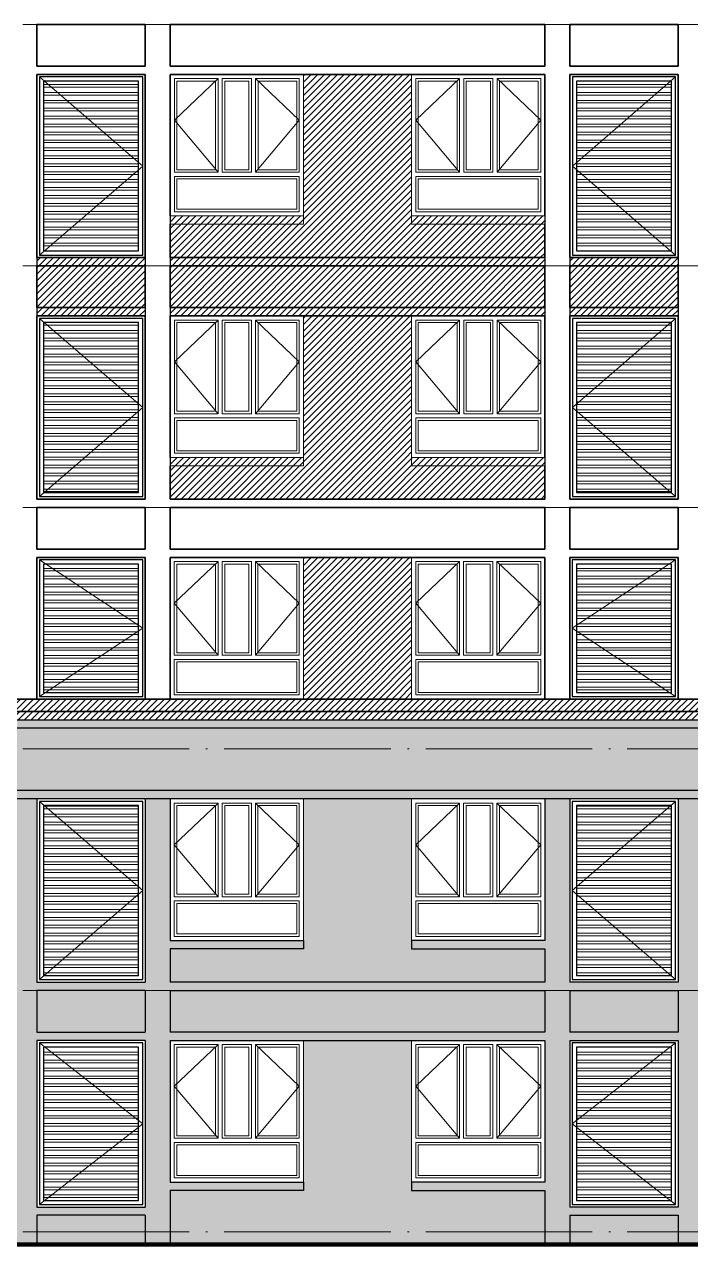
# Model space of a CAD drawing. Extents: x -518115 to 790560, y -210384 to 1628073.
# Drawn here: x 429117 to 437117, y 123274 to 137949 of the extents above; entities that cross this region are included whole.
import ezdxf

# ---------------------------------------------------------------- set-up
doc = ezdxf.new("R2010")
doc.units = 0
doc.header["$LTSCALE"] = 1000
doc.header["$MEASUREMENT"] = 0
doc.linetypes.add('DOTE', pattern=[2.42, 2, -0.2, 0.02, -0.2])
for name, color, linetype in [('3-剖面填充（细）', 250, 'Continuous'), ('5-平立面看线1', 45, 'Continuous'), ('看线', 251, 'Continuous')]:
    doc.layers.add(name, color=color, linetype=linetype)
for name, color, linetype, lineweight in [('DOTE', 19, 'DOTE', 9), ('WINDOW', 144, 'Continuous', 15), ('立面-中轮廓线', 213, 'Continuous', 35), ('立面-普通轮廓', 7, 'Continuous', 18), ('立面-窗', 129, 'Continuous', 30), ('立面-窗开启线', 250, 'Continuous', 13)]:
    doc.layers.add(name, color=color, linetype=linetype, lineweight=lineweight)
pattern_1 = [(180, (-7e-10, -2250.04), (-7e-15, -95.25), []), (180, (-31.75, -2218.29), (-7e-15, -95.25), [])]
pattern_2 = [(180, (-1300, -2250.04), (-7e-15, -95.25), []), (180, (-1331.75, -2218.29), (-7e-15, -95.25), [])]
pattern_3 = [(45, (0, 0), (-39.2886205, 39.2886205), [])]
pattern_4 = [(45, (3e-08, 91072.64), (-39.2886205, 39.2886205), [])]

# ---------------------------------------------------------------- blocks, each defined once
blk = doc.blocks.new('A$C679A16A1')
at = {"layer": '3-剖面填充（细）'}
h = blk.add_hatch(dxfattribs=at)
h.set_pattern_fill('ANSI31', color=256, scale=35)
h.set_pattern_definition([(45, (-443066.58, -35376.04), (-39.2886205, 39.2886205), [])])
h.paths.add_polyline_path([(1300, -700), (1300, 0), (0, 0), (0, -700)])
h = blk.add_hatch(dxfattribs=at)
h.set_pattern_fill('ANSI31', color=256, scale=35)
h.set_pattern_definition([(45, (-441466.58, -35376.04), (-39.2886205, 39.2886205), [])])
h.paths.add_polyline_path([(6100, -700), (6100, 0), (1600, 0), (1600, -700)])
h = blk.add_hatch(dxfattribs=at)
h.set_pattern_fill('ANSI31', color=256, scale=35)
h.set_pattern_definition([(45, (-436666.58, -35376.04), (-39.2886205, 39.2886205), [])])
h.paths.add_polyline_path([(7700, -700), (7700, 0), (6400, 0), (6400, -700)])
at = {"color": 7}
for p, q in [((0, 0), (1300, 0)), ((0, -100), (1300, -100)), ((1600, 0), (6100, 0)), ((1600, -100), (6100, -100)), ((6400, 0), (7700, 0)), ((6400, -100), (7700, -100)), ((0, -600), (1300, -600)), ((0, -700), (1300, -700)), ((1600, -600), (6100, -600)), ((1600, -700), (6100, -700)), ((6400, -600), (7700, -600)), ((6400, -700), (7700, -700))]:
    blk.add_line(p, q, dxfattribs=at)
at = {"layer": '3-剖面填充（细）'}
for p, q in [((0, 0), (0, -100)), ((1300, 0), (1300, -100)), ((1600, 0), (1600, -100)), ((6100, 0), (6100, -100)), ((6400, 0), (6400, -100)), ((7700, 0), (7700, -100)), ((0, -600), (0, -700)), ((1300, -600), (1300, -700)), ((1600, -600), (1600, -700)), ((6100, -600), (6100, -700)), ((6400, -600), (6400, -700)), ((7700, -600), (7700, -700))]:
    blk.add_line(p, q, dxfattribs=at)
blk = doc.blocks.new('A$C612F19F3')
at = {"layer": 'WINDOW'}
for points in [[(50, -50), (575, -50), (575, -1175), (50, -1175)], [(975, -50), (625, -50), (625, -1175), (975, -1175)], [(1550, -50), (1025, -50), (1025, -1175), (1550, -1175)], [(50, -1225), (1550, -1225), (1550, -1650), (50, -1650)]]:
    blk.add_lwpolyline(points, close=True, dxfattribs=at)
at = {"layer": 'WINDOW', "color": 250}
for points in [[(80, -80), (545, -80), (545, -1145), (80, -1145)], [(945, -80), (655, -80), (655, -1145), (945, -1145)], [(1520, -80), (1055, -80), (1055, -1145), (1520, -1145)], [(80, -1255), (1520, -1255), (1520, -1620), (80, -1620)]]:
    blk.add_lwpolyline(points, close=True, dxfattribs=at)
at = {"layer": '立面-普通轮廓'}
blk.add_lwpolyline([(0, 0), (1600, 0), (1600, -1700), (0, -1700)], close=True, dxfattribs=at)
at = {"layer": '立面-窗开启线', "color": 251, "ltscale": 0.5, "true_color": 0x636466}
for points in [[(575, -50), (50, -550), (575, -1175)], [(1025, -50), (1550, -550), (1025, -1175)]]:
    blk.add_lwpolyline(points, dxfattribs=at)
blk = doc.blocks.new('A$C190D6931')
blk.add_blockref('A$C612F19F3', (-1600, 1700))
blk = doc.blocks.new('A$C12A941BB')
at = {"layer": '立面-窗开启线', "ltscale": 0.5, "true_color": 0x88471b}
h = blk.add_hatch(dxfattribs=at)
h.set_pattern_fill('ANSI32', color=36, scale=20, angle=135)
h.set_pattern_definition(pattern_1)
edge = h.paths.add_edge_path()
edge.add_line((1220, -41), (1220, -2120))
edge.add_line((1220, -2120), (80, -2120))
edge.add_line((80, -2114), (80, -80))
edge.add_line((80, -80), (1220, -80))
at = {"layer": '立面-普通轮廓'}
blk.add_lwpolyline([(0, -2200), (1300, -2200), (1300, 0), (0, 0)], close=True, dxfattribs=at)
at = {"layer": '立面-窗'}
for points in [[(30, -2170), (1270, -2170), (1270, -30), (30, -30)], [(80, -2120), (1220, -2120), (1220, -80), (80, -80)]]:
    blk.add_lwpolyline(points, close=True, dxfattribs=at)
at = {"layer": '立面-窗开启线', "ltscale": 0.5}
blk.add_lwpolyline([(30, -30), (1270, -1100), (30, -2170)], dxfattribs=at)
blk = doc.blocks.new('A$C04AD5CC0')
at = {"layer": '立面-窗开启线', "ltscale": 0.5, "true_color": 0x88471b}
h = blk.add_hatch(dxfattribs=at)
h.set_pattern_fill('ANSI32', color=36, scale=20, angle=135)
h.set_pattern_definition(pattern_2)
edge = h.paths.add_edge_path()
edge.add_line((-80, -41), (-80, -2120))
edge.add_line((-80, -2120), (-1220, -2120))
edge.add_line((-1220, -2114), (-1220, -80))
edge.add_line((-1220, -80), (-80, -80))
at = {"layer": '立面-普通轮廓'}
blk.add_lwpolyline([(-1300, -2200), (0, -2200), (0, 0), (-1300, 0)], close=True, dxfattribs=at)
at = {"layer": '立面-窗'}
for points in [[(-1270, -2170), (-30, -2170), (-30, -30), (-1270, -30)], [(-1220, -2120), (-80, -2120), (-80, -80), (-1220, -80)]]:
    blk.add_lwpolyline(points, close=True, dxfattribs=at)
at = {"layer": '立面-窗开启线', "ltscale": 0.5}
blk.add_lwpolyline([(-30, -30), (-1270, -1100), (-30, -2170)], dxfattribs=at)
blk = doc.blocks.new('A$C74FB5F66')
at = {"layer": '立面-窗开启线', "ltscale": 0.5, "true_color": 0x88471b}
h = blk.add_hatch(dxfattribs=at)
h.set_pattern_fill('ANSI32', color=36, scale=20, angle=135)
h.set_pattern_definition(pattern_2)
edge = h.paths.add_edge_path()
edge.add_line((-80, -41), (-80, -1620))
edge.add_line((-80, -1620), (-1220, -1620))
edge.add_line((-1220, -1614), (-1220, -80))
edge.add_line((-1220, -80), (-80, -80))
at = {"layer": '立面-普通轮廓'}
blk.add_lwpolyline([(-1300, -1700), (0, -1700), (0, 0), (-1300, 0)], close=True, dxfattribs=at)
at = {"layer": '立面-窗'}
for points in [[(-1270, -1670), (-30, -1670), (-30, -30), (-1270, -30)], [(-1220, -1620), (-80, -1620), (-80, -80), (-1220, -80)]]:
    blk.add_lwpolyline(points, close=True, dxfattribs=at)
at = {"layer": '立面-窗开启线', "ltscale": 0.5}
blk.add_lwpolyline([(-1270, -30), (-30, -850), (-1270, -1670)], dxfattribs=at)
blk = doc.blocks.new('A$C2FD21DA3')
at = {"layer": '立面-窗开启线', "ltscale": 0.5, "true_color": 0x88471b}
h = blk.add_hatch(dxfattribs=at)
h.set_pattern_fill('ANSI32', color=36, scale=20, angle=135)
h.set_pattern_definition(pattern_1)
edge = h.paths.add_edge_path()
edge.add_line((1220, -41), (1220, -1620))
edge.add_line((1220, -1620), (80, -1620))
edge.add_line((80, -1614), (80, -80))
edge.add_line((80, -80), (1220, -80))
at = {"layer": '立面-普通轮廓'}
blk.add_lwpolyline([(0, -1700), (1300, -1700), (1300, 0), (0, 0)], close=True, dxfattribs=at)
at = {"layer": '立面-窗'}
for points in [[(30, -1670), (1270, -1670), (1270, -30), (30, -30)], [(80, -1620), (1220, -1620), (1220, -80), (80, -80)]]:
    blk.add_lwpolyline(points, close=True, dxfattribs=at)
at = {"layer": '立面-窗开启线', "ltscale": 0.5}
blk.add_lwpolyline([(1270, -30), (30, -850), (1270, -1670)], dxfattribs=at)
blk = doc.blocks.new('GDGTFHFHFGHB')
at = {"layer": '立面-中轮廓线'}
for p, q in [((429267, 38176), (429267, 37676)), ((430567, 38176), (430567, 37676)), ((430867, 38176), (430867, 37676)), ((435367, 38176), (435367, 37676)), ((435667, 38176), (435667, 37676)), ((436967, 38176), (436967, 37676)), ((429267, 37576), (429267, 35376)), ((430567, 37576), (430567, 35376)), ((430867, 37576), (430867, 35876)), ((435367, 37576), (435367, 35876)), ((435667, 37576), (435667, 35376)), ((436967, 37576), (436967, 35376)), ((430867, 35776), (430867, 35376)), ((435367, 35776), (435367, 35376))]:
    blk.add_line(p, q, dxfattribs=at)
for points in [[(429267, 37676), (430567, 37676)], [(430567, 37576), (429267, 37576)], [(435367, 37676), (430867, 37676)], [(430867, 37576), (435367, 37576)], [(436967, 37676), (435667, 37676)], [(435667, 37576), (436967, 37576)], [(429267, 35376), (430567, 35376)], [(435367, 35376), (430867, 35376)], [(436967, 35376), (435667, 35376)], [(430567, 35276), (429267, 35276)], [(430867, 35276), (435367, 35276)], [(435667, 35276), (436967, 35276)]]:
    blk.add_lwpolyline(points, dxfattribs=at)
at = {"layer": '立面-普通轮廓'}
for points in [[(430867, 35876), (432467, 35876), (432467, 35776), (430867, 35776)], [(435367, 35876), (433767, 35876), (433767, 35776), (435367, 35776)]]:
    blk.add_lwpolyline(points, dxfattribs=at)
for name, p in [('A$C12A941BB', (429267, 37576)), ('A$C190D6931', (432467, 35876)), ('A$C190D6931', (435367, 35876)), ('A$C04AD5CC0', (436967, 37576))]:
    blk.add_blockref(name, p)
blk = doc.blocks.new('A$C2EEC76F5')
at = {"layer": '立面-窗开启线', "ltscale": 0.5, "true_color": 0x88471b}
h = blk.add_hatch(dxfattribs=at)
h.set_pattern_fill('ANSI32', color=36, scale=20, angle=135)
h.set_pattern_definition(pattern_2)
edge = h.paths.add_edge_path()
edge.add_line((-80, -41), (-80, -1920))
edge.add_line((-80, -1920), (-1213, -1920))
edge.add_line((-1220, -1920), (-1220, -80))
edge.add_line((-1220, -80), (-80, -80))
at = {"layer": '立面-普通轮廓'}
blk.add_lwpolyline([(-1300, -2000), (0, -2000), (0, 0), (-1300, 0)], close=True, dxfattribs=at)
at = {"layer": '立面-窗'}
for points in [[(-1270, -1970), (-30, -1970), (-30, -30), (-1270, -30)], [(-1220, -1920), (-80, -1920), (-80, -80), (-1220, -80)]]:
    blk.add_lwpolyline(points, close=True, dxfattribs=at)
at = {"layer": '立面-窗开启线', "ltscale": 0.5}
blk.add_lwpolyline([(-30, -30), (-1270, -1000), (-30, -1970)], dxfattribs=at)
blk = doc.blocks.new('A$C36833A54')
at = {"layer": '立面-窗开启线', "ltscale": 0.5, "true_color": 0x88471b}
h = blk.add_hatch(dxfattribs=at)
h.set_pattern_fill('ANSI32', color=36, scale=20, angle=135)
h.set_pattern_definition(pattern_2)
edge = h.paths.add_edge_path()
edge.add_line((-80, -41), (-80, -1920))
edge.add_line((-80, -1920), (-1213, -1920))
edge.add_line((-1220, -1920), (-1220, -80))
edge.add_line((-1220, -80), (-80, -80))
at = {"layer": '立面-普通轮廓'}
blk.add_lwpolyline([(-1300, -2000), (0, -2000), (0, 0), (-1300, 0)], close=True, dxfattribs=at)
at = {"layer": '立面-窗'}
for points in [[(-1270, -1970), (-30, -1970), (-30, -30), (-1270, -30)], [(-1220, -1920), (-80, -1920), (-80, -80), (-1220, -80)]]:
    blk.add_lwpolyline(points, close=True, dxfattribs=at)
at = {"layer": '立面-窗开启线', "ltscale": 0.5}
blk.add_lwpolyline([(-1270, -30), (-30, -1000), (-1270, -1970)], dxfattribs=at)
blk = doc.blocks.new('GHFHTFHFTHF')
at = {"layer": '3-剖面填充（细）'}
h = blk.add_hatch(dxfattribs=at)
h.set_pattern_fill('ANSI31', color=256, scale=35)
h.set_pattern_definition(pattern_3)
h.paths.add_polyline_path([(432467, 44576), (433767, 44576), (433767, 46276), (432467, 46276)])
h = blk.add_hatch(dxfattribs=at)
h.set_pattern_fill('ANSI31', color=256, scale=35)
h.set_pattern_definition(pattern_3)
h.paths.add_polyline_path([(430867, 44076), (435367, 44076), (435367, 44576), (430867, 44576)])
for p, q in [((430867, 44576), (430867, 44476)), ((430867, 44476), (430867, 44076)), ((435367, 44576), (435367, 44476))]:
    blk.add_line(p, q, dxfattribs=at)

msp = doc.modelspace()

# ---------------------------------------------------------------- hatches: boundary and pattern name
at = {"layer": '3-剖面填充（细）'}
h = msp.add_hatch(dxfattribs=at)
h.set_pattern_fill('ANSI31', color=256, scale=35)
h.set_pattern_definition(pattern_4)
h.paths.add_polyline_path([(432466.6, 135648.6), (433766.6, 135648.6), (433766.6, 137348.6), (432466.6, 137348.6)])
h = msp.add_hatch(dxfattribs=at)
h.set_pattern_fill('ANSI31', color=256, scale=35)
h.set_pattern_definition(pattern_4)
h.paths.add_polyline_path([(430866.6, 135148.6), (435366.6, 135148.6), (435366.6, 135648.6), (430866.6, 135648.6)])
h = msp.add_hatch(dxfattribs=at)
h.set_pattern_fill('ANSI31', color=256, scale=35)
h.set_pattern_definition([(45, (3e-08, 85272.64), (-39.2886205, 39.2886205), [])])
h.paths.add_polyline_path([(432466.6, 129848.6), (433766.6, 129848.6), (433766.6, 131548.6), (432466.6, 131548.6)])
h = msp.add_hatch(dxfattribs=at)
h.set_pattern_fill('ANSI31', color=256, scale=35)
h.set_pattern_definition([(45, (1900, 85272.64), (-39.2886205, 39.2886205), [])])
h.paths.add_polyline_path([(423016.6, 129698.6), (468216.6, 129698.6), (468216.6, 129848.6), (423016.6, 129848.6)])
h = msp.add_hatch(dxfattribs=at)
h.set_pattern_fill('混凝土', color=251, scale=40)
h.set_pattern_definition([(50, (11914, 99772.64), (286.90407, -25.10085), [30, -330]), (355, (11914, 99772.64), (-55.50053, 300.87685), [24, -264]), (100.4514, (11937.9, 99770.55), (231.40375, 275.77582), [25.49608, -280.45684]), (46.1842, (11914, 99852.64), (426.89642, -66.2076), [45, -495]), (96.6356, (11949.57, 99847.12), (373.8651, 389.64715), [38.2441, -420.6852]), (351.1842, (11914, 99852.64), (373.86478, 389.64744), [36, -396]), (21, (11954, 99832.64), (238.76282, -161.04756), [30, -330]), (326, (11954, 99832.64), (97.32613, 290.06002), [24, -264]), (71.4514, (11973.9, 99819.22), (336.08905, 129.0122), [25.49608, -280.45684]), (37.5, (11914, 99772.64), (4.863942, 133.157542), [0, -260.8, 0, -268, 0, -265]), (7.5, (11914, 99772.64), (105.227815, 157.764685), [0, -152.8, 0, -254.8, 0, -101]), (327.5, (11824.8, 99772.64), (213.528974, -9.021949), [0, -100, 0, -312, 0, -414]), (317.5, (11784.8, 99772.64), (233.27447, 40.04199), [0, -130, 0, -207.2, 0, -294])])
h.paths.add_polyline_path([(447916.6, 128648.6), (446116.6, 128648.6), (446116.6, 126448.6), (447916.6, 126448.6)], flags=16)
h.paths.add_polyline_path([(455866.6, 125748.6), (457466.6, 125748.6), (457466.6, 124048.6), (455866.6, 124048.6)], flags=16)
h.paths.add_polyline_path([(455866.6, 128648.6), (457466.6, 128648.6), (457466.6, 126948.6), (455866.6, 126948.6)], flags=16)
h.paths.add_polyline_path([(454266.6, 125748.6), (455566.6, 125748.6), (455566.6, 123748.6), (454266.6, 123748.6)], flags=16)
h.paths.add_polyline_path([(454266.6, 128648.6), (455566.6, 128648.6), (455566.6, 126448.6), (454266.6, 126448.6)], flags=16)
h.paths.add_polyline_path([(449566.6, 125748.6), (449566.6, 124648.6), (449316.6, 124648.6), (449316.6, 124048.6), (449366.6, 124048.6), (449366.6, 123948.6), (449316.6, 123948.6), (449316.6, 124048.6), (453966.6, 124048.6), (453966.6, 125748.6), (452466.5, 125748.6), (452466.5, 124648.6), (451666.6, 124648.6), (451666.6, 125748.6)], flags=16)
h.paths.add_polyline_path([(449566.6, 128648.6), (449566.6, 127548.6), (449316.6, 127548.6), (449316.6, 126448.6), (453966.6, 126448.6), (453966.6, 128648.6), (452466.5, 128648.6), (452466.5, 127548.6), (451666.6, 127548.6), (451666.6, 128648.6)], flags=16)
h.paths.add_polyline_path([(446116.6, 125748.6), (447916.6, 125748.6), (447916.6, 124048.6), (446116.6, 124048.6)], flags=16)
h.paths.add_polyline_path([(460366.6, 125748.6), (458766.6, 125748.6), (458766.6, 124048.6), (460366.6, 124048.6)], flags=16)
h.paths.add_polyline_path([(460366.6, 128648.6), (458766.6, 128648.6), (458766.6, 126948.6), (460366.6, 126948.6)], flags=16)
h.paths.add_polyline_path([(461966.6, 125748.6), (460666.6, 125748.6), (460666.6, 123748.6), (461966.6, 123748.6)], flags=16)
h.paths.add_polyline_path([(461966.6, 128648.6), (460666.6, 128648.6), (460666.6, 126448.6), (461966.6, 126448.6)], flags=16)
h.paths.add_polyline_path([(466666.6, 125748.6), (466666.6, 124648.6), (466916.6, 124648.6), (466916.6, 124048.6), (466866.6, 124048.6), (466866.6, 123948.6), (466916.6, 123948.6), (466916.6, 124048.6), (462266.6, 124048.6), (462266.6, 125748.6), (463766.7, 125748.6), (463766.7, 124648.6), (464566.6, 124648.6), (464566.6, 125748.6)], flags=16)
h.paths.add_polyline_path([(466666.6, 128648.6), (466666.6, 127548.6), (466916.6, 127548.6), (466916.6, 126448.6), (462266.6, 126448.6), (462266.6, 128648.6), (463766.7, 128648.6), (463766.7, 127548.6), (464566.6, 127548.6), (464566.6, 128648.6)], flags=16)
h.paths.add_polyline_path([(470116.6, 125748.6), (468316.6, 125748.6), (468316.6, 124048.6), (470116.6, 124048.6)], flags=16)
h.paths.add_polyline_path([(443316.6, 128648.6), (445116.6, 128648.6), (445116.6, 126448.6), (443316.6, 126448.6)], flags=16)
h.paths.add_polyline_path([(435366.6, 125748.6), (433766.6, 125748.6), (433766.6, 124048.6), (435366.6, 124048.6)], flags=16)
h.paths.add_polyline_path([(435366.6, 128648.6), (433766.6, 128648.6), (433766.6, 126948.6), (435366.6, 126948.6)], flags=16)
h.paths.add_polyline_path([(436966.6, 125748.6), (435666.6, 125748.6), (435666.6, 123748.6), (436966.6, 123748.6)], flags=16)
h.paths.add_polyline_path([(436966.6, 128648.6), (435666.6, 128648.6), (435666.6, 126448.6), (436966.6, 126448.6)], flags=16)
h.paths.add_polyline_path([(441666.6, 125748.6), (441666.6, 124648.6), (441916.6, 124648.6), (441916.6, 124048.6), (441866.6, 124048.6), (441866.6, 123948.6), (441916.6, 123948.6), (441916.6, 124048.6), (437266.6, 124048.6), (437266.6, 125748.6), (438766.7, 125748.6), (438766.7, 124648.6), (439566.6, 124648.6), (439566.6, 125748.6)], flags=16)
h.paths.add_polyline_path([(441666.6, 128648.6), (441666.6, 127548.6), (441916.6, 127548.6), (441916.6, 126448.6), (437266.6, 126448.6), (437266.6, 128648.6), (438766.7, 128648.6), (438766.7, 127548.6), (439566.6, 127548.6), (439566.6, 128648.6)], flags=16)
h.paths.add_polyline_path([(445116.6, 125748.6), (443316.6, 125748.6), (443316.6, 124048.6), (445116.6, 124048.6)], flags=16)
h.paths.add_polyline_path([(430866.6, 125748.6), (432466.6, 125748.6), (432466.6, 124048.6), (430866.6, 124048.6)], flags=16)
h.paths.add_polyline_path([(430866.6, 128648.6), (432466.6, 128648.6), (432466.6, 126948.6), (430866.6, 126948.6)], flags=16)
h.paths.add_polyline_path([(429266.6, 125748.6), (430566.6, 125748.6), (430566.6, 123748.6), (429266.6, 123748.6)], flags=16)
h.paths.add_polyline_path([(429266.6, 128648.6), (430566.6, 128648.6), (430566.6, 126448.6), (429266.6, 126448.6)], flags=16)
h.paths.add_polyline_path([(424566.6, 125748.6), (424566.6, 124648.6), (424316.6, 124648.6), (424316.6, 124048.6), (424366.6, 124048.6), (424366.6, 123948.6), (424316.6, 123948.6), (424316.6, 124048.6), (428966.6, 124048.6), (428966.6, 125748.6), (427466.5, 125748.6), (427466.5, 124648.6), (426666.6, 124648.6), (426666.6, 125748.6)], flags=16)
h.paths.add_polyline_path([(424566.6, 128648.6), (424566.6, 127548.6), (424316.6, 127548.6), (424316.6, 126448.6), (428966.6, 126448.6), (428966.6, 128648.6), (427466.5, 128648.6), (427466.5, 127548.6), (426666.6, 127548.6), (426666.6, 128648.6)], flags=16)
h.paths.add_polyline_path([(421116.6, 125748.6), (422916.6, 125748.6), (422916.6, 124048.6), (421116.6, 124048.6)], flags=16)
h.paths.add_polyline_path([(420516.6, 126398.6), (420516.6, 125848.6), (420366.6, 125848.6), (420366.6, 125748.6), (420516.6, 125748.6), (420516.6, 124048.6), (420366.6, 124048.6), (420366.6, 123948.6), (420516.6, 123948.6), (420516.6, 123298.6), (470716.6, 123298.6), (470716.6, 123948.6), (470866.6, 123948.6), (470866.6, 124048.6), (470716.6, 124048.6), (470716.6, 125748.6), (470866.6, 125748.6), (470866.6, 125848.6), (470716.6, 125848.6), (470716.6, 126398.6), (468066.6, 126398.6), (468066.6, 129598.6), (423166.6, 129598.6), (423166.6, 126398.6)])
h = msp.add_hatch(dxfattribs=at)
h.set_pattern_fill('ANSI31', color=256, scale=35)
h.set_pattern_definition([(45, (2050, 85122.64), (-39.2886205, 39.2886205), [])])
h.paths.add_polyline_path([(423166.6, 129598.6), (468066.6, 129598.6), (468066.6, 129698.6), (423166.6, 129698.6)])

# ---------------------------------------------------------------- linework, layer by layer
for p, q in [((430866.6, 135648.6), (430866.6, 135548.6)), ((435366.6, 135648.6), (435366.6, 135548.6)), ((430866.6, 135548.6), (430866.6, 135148.6)), ((423166.6, 129598.6), (468066.6, 129598.6))]:
    msp.add_line(p, q, dxfattribs=at)
at = {"layer": '3-剖面填充（细）', "color": 252, "true_color": 0x939598}
msp.add_lwpolyline([(442016.6, 124048.6), (442016.6, 128748.6), (424216.6, 128748.6), (424216.6, 124048.6)], dxfattribs=at)
at = {"layer": '5-平立面看线1', "color": 1, "ltscale": 0.8, "const_width": 50}
msp.add_lwpolyline([(471816.6, 123298.6), (419416.6, 123298.6)], dxfattribs=at)
at = {"layer": 'DOTE', "linetype": 'DOTE'}
for p, q in [((419416.6, 137948.6), (471816.6, 137948.6)), ((419416.6, 135048.6), (471816.6, 135048.6)), ((419416.6, 132148.6), (471816.6, 132148.6)), ((419416.6, 129248.6), (471816.6, 129248.6)), ((419416.6, 126348.6), (471816.6, 126348.6)), ((419416.6, 123448.6), (471816.6, 123448.6))]:
    msp.add_line(p, q, dxfattribs=at)
at = {"layer": '看线', "color": 30}
for p, q in [((429266.6, 128648.6), (429266.6, 126448.6)), ((430566.6, 128648.6), (430566.6, 126448.6)), ((430866.6, 128648.6), (430866.6, 126948.6)), ((435366.6, 128648.6), (435366.6, 126948.6)), ((435666.6, 128648.6), (435666.6, 126448.6)), ((436966.6, 128648.6), (436966.6, 126448.6)), ((430866.6, 126848.6), (430866.6, 126448.6)), ((435366.6, 126848.6), (435366.6, 126448.6)), ((429266.6, 126348.6), (429266.6, 125848.6)), ((430566.6, 126348.6), (430566.6, 125848.6)), ((430866.6, 126348.6), (430866.6, 125848.6)), ((435366.6, 126348.6), (435366.6, 125848.6)), ((435666.6, 126348.6), (435666.6, 125848.6)), ((436966.6, 126348.6), (436966.6, 125848.6)), ((429266.6, 125748.6), (429266.6, 123748.6)), ((430566.6, 125748.6), (430566.6, 123748.6)), ((430866.6, 125748.6), (430866.6, 124048.6)), ((435366.6, 125748.6), (435366.6, 124048.6)), ((435666.6, 125748.6), (435666.6, 123748.6)), ((436966.6, 125748.6), (436966.6, 123748.6)), ((430866.6, 123948.6), (430866.6, 123298.6)), ((435366.6, 123948.6), (435366.6, 123298.6)), ((429266.6, 123648.6), (429266.6, 123298.6)), ((430566.6, 123648.6), (430566.6, 123298.6)), ((435666.6, 123648.6), (435666.6, 123298.6)), ((436966.6, 123648.6), (436966.6, 123298.6))]:
    msp.add_line(p, q, dxfattribs=at)
for points in [[(442966.6, 124048.6), (442966.6, 129498.6), (423266.6, 129498.6), (423266.6, 124048.6)], [(441916.6, 124048.6), (441916.6, 128648.6), (424316.6, 128648.6), (424316.6, 124048.6)], [(430866.6, 126948.6), (432466.6, 126948.6), (432466.6, 126848.6), (430866.6, 126848.6)], [(435366.6, 126948.6), (433766.6, 126948.6), (433766.6, 126848.6), (435366.6, 126848.6)], [(429266.6, 126448.6), (430566.6, 126448.6)], [(435366.6, 126448.6), (430866.6, 126448.6)], [(436966.6, 126448.6), (435666.6, 126448.6)], [(430566.6, 126348.6), (429266.6, 126348.6)], [(430866.6, 126348.6), (435366.6, 126348.6)], [(435666.6, 126348.6), (436966.6, 126348.6)], [(429266.6, 125848.6), (430566.6, 125848.6)], [(435366.6, 125848.6), (430866.6, 125848.6)], [(436966.6, 125848.6), (435666.6, 125848.6)], [(430566.6, 125748.6), (429266.6, 125748.6)], [(430866.6, 125748.6), (435366.6, 125748.6)], [(435666.6, 125748.6), (436966.6, 125748.6)], [(430866.6, 124048.6), (432466.6, 124048.6), (432466.6, 123948.6), (430866.6, 123948.6)], [(435366.6, 124048.6), (433766.6, 124048.6), (433766.6, 123948.6), (435366.6, 123948.6)], [(429266.6, 123748.6), (430566.6, 123748.6)], [(436966.6, 123748.6), (435666.6, 123748.6)], [(430566.6, 123648.6), (429266.6, 123648.6)], [(435666.6, 123648.6), (436966.6, 123648.6)]]:
    msp.add_lwpolyline(points, dxfattribs=at)
at = {"layer": '立面-中轮廓线'}
for p, q in [((429266.6, 132148.6), (429266.6, 131648.6)), ((430566.6, 132148.6), (430566.6, 131648.6)), ((430866.6, 132148.6), (430866.6, 131648.6)), ((435366.6, 132148.6), (435366.6, 131648.6)), ((435666.6, 132148.6), (435666.6, 131648.6)), ((436966.6, 132148.6), (436966.6, 131648.6)), ((429266.6, 131548.6), (429266.6, 129848.6)), ((430566.6, 131548.6), (430566.6, 129848.6)), ((430866.6, 131548.6), (430866.6, 129848.6)), ((435366.6, 131548.6), (435366.6, 129848.6)), ((435666.6, 131548.6), (435666.6, 129848.6)), ((436966.6, 131548.6), (436966.6, 129848.6))]:
    msp.add_line(p, q, dxfattribs=at)
at = {"layer": '立面-中轮廓线', "color": 2}
msp.add_line((423016.6, 129698.6), (443216.6, 129698.6), dxfattribs=at)
at = {"layer": '立面-中轮廓线'}
for points in [[(429266.6, 131648.6), (430566.6, 131648.6)], [(435366.6, 131648.6), (430866.6, 131648.6)], [(436966.6, 131648.6), (435666.6, 131648.6)], [(430566.6, 131548.6), (429266.6, 131548.6)], [(430866.6, 131548.6), (435366.6, 131548.6)], [(435666.6, 131548.6), (436966.6, 131548.6)]]:
    msp.add_lwpolyline(points, dxfattribs=at)
at = {"layer": '立面-中轮廓线', "color": 2}
msp.add_lwpolyline([(443066.6, 129598.6), (443066.6, 129698.6), (443216.6, 129698.6), (443216.6, 129848.6), (423016.6, 129848.6), (423016.6, 129698.6), (423166.6, 129698.6), (423166.6, 129598.6)], dxfattribs=at)

# ---------------------------------------------------------------- block references
for name, p in [('GDGTFHFHFGHB', (0, 102672.6)), ('GDGTFHFHFGHB', (0, 99772.6)), ('GDGTFHFHFGHB', (0, 96872.6)), ('A$C679A16A1', (429266.6, 135148.7)), ('GHFHTFHFTHF', (0, 88172.6)), ('A$C74FB5F66', (430566.6, 131548.6)), ('A$C190D6931', (432466.6, 129848.6)), ('A$C190D6931', (435366.6, 129848.6)), ('A$C2FD21DA3', (435666.6, 131548.6)), ('A$C12A941BB', (429266.6, 128648.6)), ('A$C190D6931', (432466.6, 126948.6)), ('A$C190D6931', (435366.6, 126948.6)), ('A$C04AD5CC0', (436966.6, 128648.6)), ('A$C36833A54', (430566.6, 125748.6)), ('A$C190D6931', (432466.6, 124048.6)), ('A$C190D6931', (435366.6, 124048.6)), ('A$C2EEC76F5', (436966.6, 125748.6))]:
    msp.add_blockref(name, p)

doc.saveas('drawing.dxf')
